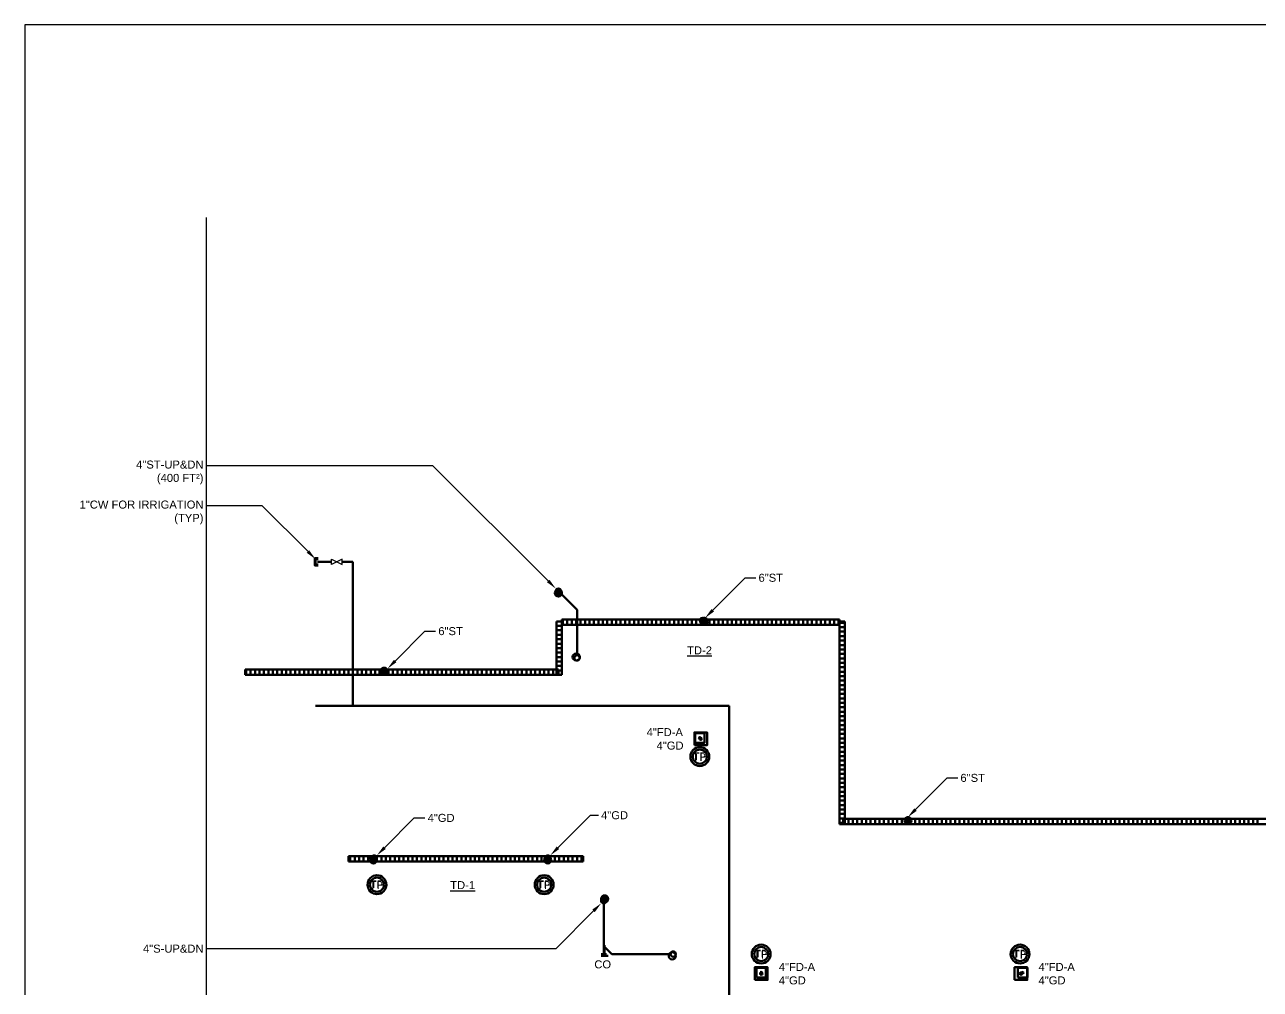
# Model space of a CAD drawing. Extents: x -3956 to 1666, y -2601 to 1886.
# Drawn here: x -3700 to -2311, y -1454 to -369 of the extents above; entities that cross this region are included whole.
import ezdxf
from ezdxf.enums import TextEntityAlignment as Align

# ---------------------------------------------------------------- set-up
doc = ezdxf.new("R2010")
doc.units = 0
doc.header["$LTSCALE"] = 36
doc.header["$MEASUREMENT"] = 0
doc.layers.add('G-ANNO-TEXT', color=70, linetype='Continuous')
for name, color, linetype, lineweight in [('P-CW-N', 4, 'Continuous', 60), ('P-CW-N @ 128', 4, 'Continuous', 60), ('P-CW-N @ 96', 4, 'Continuous', 60), ('P-SAN-N', 6, 'Continuous', 60), ('P-SAN-N @ 128', 6, 'Continuous', 60), ('P-SAN-N @ 96', 6, 'Continuous', 60), ('P-STRM-N', 2, 'Continuous', 60), ('P-STRM-N @ 128', 2, 'Continuous', 60), ('P-STRM-N @ 96', 2, 'Continuous', 60)]:
    doc.layers.add(name, color=color, linetype=linetype, lineweight=lineweight)
doc.styles.add('Arial', font='arial.ttf')

# ---------------------------------------------------------------- blocks, each defined once
blk = doc.blocks.new('*U17')
at = {"linetype": 'Continuous'}
blk.add_lwpolyline([(-0.056, -0.056), (0.056, -0.056), (0.056, 0.056), (-0.056, 0.056)], close=True, dxfattribs=at)
at = {"color": 7, "linetype": 'Continuous'}
blk.add_circle((0, 0), 0.01, dxfattribs=at)
blk = doc.blocks.new('*U1375')
at = {"layer": 'P-SAN-N @ 128', "xscale": 128, "yscale": 128, "zscale": 128}
blk.add_blockref('*U17', (-2940, -1172.3), dxfattribs=at)
at = {"layer": 'P-SAN-N @ 96', "xscale": 96, "yscale": 96, "zscale": 96}
blk.add_blockref('*U17', (-2941, -1171.3), dxfattribs=at)
blk = doc.blocks.new('*U1376')
at = {"layer": 'P-SAN-N @ 128', "xscale": 128, "yscale": 128, "zscale": 128}
blk.add_blockref('*U17', (-2872, -1436.3), dxfattribs=at)
at = {"layer": 'P-SAN-N @ 96', "xscale": 96, "yscale": 96, "zscale": 96}
blk.add_blockref('*U17', (-2872, -1435.3), dxfattribs=at)
blk = doc.blocks.new('*U1377')
at = {"layer": 'P-SAN-N @ 128', "xscale": 128, "yscale": 128, "zscale": 128}
blk.add_blockref('*U17', (-2580, -1436.3), dxfattribs=at)
at = {"layer": 'P-SAN-N @ 96', "xscale": 96, "yscale": 96, "zscale": 96}
blk.add_blockref('*U17', (-2578, -1435.3), dxfattribs=at)
blk = doc.blocks.new('*U7')
blk.add_circle((0, 0), 0.0312)
blk = doc.blocks.new('*U1419')
at = {"layer": 'P-SAN-N @ 128', "xscale": 128, "yscale": 128, "zscale": 128, "rotation": 89.99999999999999}
blk.add_blockref('*U7', (-2972, -1416.3), dxfattribs=at)
at = {"layer": 'P-SAN-N @ 96', "xscale": 96, "yscale": 96, "zscale": 96, "rotation": 89.99999999999999}
blk.add_blockref('*U7', (-2971, -1414.3), dxfattribs=at)
blk = doc.blocks.new('*U25')
h = blk.add_hatch()
h.set_pattern_fill('ANSI31', color=256, scale=0.025, angle=135)
edge = h.paths.add_edge_path()
edge.add_arc((0, 0), 0.0313, 0, 360)
blk.add_circle((0, 0), 0.0312)
blk = doc.blocks.new('*U1420')
at = {"layer": 'P-SAN-N @ 128', "xscale": 128, "yscale": 128, "zscale": 128, "rotation": 89.99999999999999}
blk.add_blockref('*U25', (-3048, -1352.3), dxfattribs=at)
at = {"layer": 'P-SAN-N @ 96', "xscale": 96, "yscale": 96, "zscale": 96, "rotation": 89.99999999999999}
blk.add_blockref('*U25', (-3049, -1354.3), dxfattribs=at)
blk = doc.blocks.new('*U26')
at = {"linetype": 'Continuous'}
blk.add_circle((0, 0), 0.0829, dxfattribs=at)
at = {"layer": 'G-ANNO-TEXT', "linetype": 'Continuous', "style": 'Arial'}
blk.add_text('TP', height=0.0781, dxfattribs=at).set_placement((0, 0), align=Align.MIDDLE)
blk = doc.blocks.new('*U1422')
at = {"layer": 'P-SAN-N @ 128', "xscale": 128, "yscale": 128, "zscale": 128}
blk.add_blockref('*U26', (-2872, -1414.3), dxfattribs=at)
at = {"layer": 'P-SAN-N @ 96', "xscale": 96, "yscale": 96, "zscale": 96}
blk.add_blockref('*U26', (-2872, -1414.3), dxfattribs=at)
blk = doc.blocks.new('*U1423')
at = {"layer": 'P-SAN-N @ 128', "xscale": 128, "yscale": 128, "zscale": 128}
blk.add_blockref('*U26', (-2941, -1192.3), dxfattribs=at)
at = {"layer": 'P-SAN-N @ 96', "xscale": 96, "yscale": 96, "zscale": 96}
blk.add_blockref('*U26', (-2941, -1192.3), dxfattribs=at)
blk = doc.blocks.new('*U1424')
at = {"layer": 'P-SAN-N @ 128', "xscale": 128, "yscale": 128, "zscale": 128}
blk.add_blockref('*U26', (-2581, -1414.3), dxfattribs=at)
at = {"layer": 'P-SAN-N @ 96', "xscale": 96, "yscale": 96, "zscale": 96}
blk.add_blockref('*U26', (-2581, -1414.3), dxfattribs=at)
blk = doc.blocks.new('*U1444')
at = {"layer": 'P-STRM-N @ 128', "xscale": 128, "yscale": 128, "zscale": 128}
blk.add_blockref('*U25', (-2707, -1264.3), dxfattribs=at)
at = {"layer": 'P-STRM-N @ 96', "xscale": 96, "yscale": 96, "zscale": 96}
blk.add_blockref('*U25', (-2707, -1264.3), dxfattribs=at)
blk = doc.blocks.new('*U1445')
at = {"layer": 'P-STRM-N @ 128', "xscale": 128, "yscale": 128, "zscale": 128}
blk.add_blockref('*U25', (-2936, -1040.3), dxfattribs=at)
at = {"layer": 'P-STRM-N @ 96', "xscale": 96, "yscale": 96, "zscale": 96}
blk.add_blockref('*U25', (-2938, -1039.3), dxfattribs=at)
blk = doc.blocks.new('*U1446')
at = {"layer": 'P-STRM-N @ 128', "xscale": 128, "yscale": 128, "zscale": 128}
blk.add_blockref('*U25', (-3296, -1096.3), dxfattribs=at)
at = {"layer": 'P-STRM-N @ 96', "xscale": 96, "yscale": 96, "zscale": 96}
blk.add_blockref('*U25', (-3295, -1096.3), dxfattribs=at)
blk = doc.blocks.new('*U27')
for p, q in [((-0.09375, -0.03125), (-0.09375, 0.03125)), ((-0.09375, 0), (0, 0))]:
    blk.add_line(p, q)
blk = doc.blocks.new('*U1453')
at = {"layer": 'P-SAN-N @ 128', "xscale": 128, "yscale": 128, "zscale": 128, "rotation": 89.99999999999999}
blk.add_blockref('*U27', (-3048, -1404.3), dxfattribs=at)
at = {"layer": 'P-SAN-N @ 96', "xscale": 96, "yscale": 96, "zscale": 96, "rotation": 89.99999999999999}
blk.add_blockref('*U27', (-3049, -1405.3), dxfattribs=at)
blk = doc.blocks.new('*U1454')
at = {"layer": 'P-SAN-N @ 128', "xscale": 128, "yscale": 128, "zscale": 128}
blk.add_blockref('*U25', (-3308, -1308.3), dxfattribs=at)
at = {"layer": 'P-SAN-N @ 96', "xscale": 96, "yscale": 96, "zscale": 96}
blk.add_blockref('*U25', (-3307, -1306.3), dxfattribs=at)
blk = doc.blocks.new('*U1455')
at = {"layer": 'P-SAN-N @ 128', "xscale": 128, "yscale": 128, "zscale": 128}
blk.add_blockref('*U25', (-3112, -1308.3), dxfattribs=at)
at = {"layer": 'P-SAN-N @ 96', "xscale": 96, "yscale": 96, "zscale": 96}
blk.add_blockref('*U25', (-3112, -1306.3), dxfattribs=at)
blk = doc.blocks.new('*U1456')
at = {"layer": 'P-SAN-N @ 128', "xscale": 128, "yscale": 128, "zscale": 128}
blk.add_blockref('*U26', (-3116, -1336.3), dxfattribs=at)
at = {"layer": 'P-SAN-N @ 96', "xscale": 96, "yscale": 96, "zscale": 96}
blk.add_blockref('*U26', (-3116, -1336.3), dxfattribs=at)
blk = doc.blocks.new('*U1457')
at = {"layer": 'P-SAN-N @ 128', "xscale": 128, "yscale": 128, "zscale": 128}
blk.add_blockref('*U26', (-3304, -1336.3), dxfattribs=at)
at = {"layer": 'P-SAN-N @ 96', "xscale": 96, "yscale": 96, "zscale": 96}
blk.add_blockref('*U26', (-3304, -1336.3), dxfattribs=at)
blk = doc.blocks.new('*U29')
blk.add_lwpolyline([(0, -0.03125), (0.03125, -0.03125), (0.03125, 0.03125), (0, 0.03125)])
blk = doc.blocks.new('*U1459')
at = {"layer": 'P-CW-N @ 128', "xscale": 128, "yscale": 128, "zscale": 128, "rotation": 180}
blk.add_blockref('*U29', (-3370, -973.3), dxfattribs=at)
at = {"layer": 'P-CW-N @ 96', "xscale": 96, "yscale": 96, "zscale": 96, "rotation": 180}
blk.add_blockref('*U29', (-3370, -973.3), dxfattribs=at)
blk = doc.blocks.new('*U21')
blk.add_circle((0, 0), 0.0312)
blk = doc.blocks.new('*U1485')
at = {"layer": 'P-STRM-N @ 128', "xscale": 128, "yscale": 128, "zscale": 128}
blk.add_blockref('*U21', (-3080, -1080.3), dxfattribs=at)
at = {"layer": 'P-STRM-N @ 96', "xscale": 96, "yscale": 96, "zscale": 96}
blk.add_blockref('*U21', (-3079, -1081.3), dxfattribs=at)
blk = doc.blocks.new('*U24')
h = blk.add_hatch()
h.set_pattern_fill('ANSI31', color=256, scale=0.025, angle=135)
edge = h.paths.add_edge_path()
edge.add_arc((0, 0), 0.0313, 0, 360)
blk.add_circle((0, 0), 0.0312)
blk = doc.blocks.new('*U1488')
at = {"layer": 'P-STRM-N @ 128', "xscale": 128, "yscale": 128, "zscale": 128}
blk.add_blockref('*U24', (-3100, -1008.3), dxfattribs=at)
at = {"layer": 'P-STRM-N @ 96', "xscale": 96, "yscale": 96, "zscale": 96}
blk.add_blockref('*U24', (-3100, -1006.3), dxfattribs=at)

msp = doc.modelspace()

# ---------------------------------------------------------------- linework, layer by layer
at = {"linetype": 'Continuous'}
msp.add_lwpolyline([(-3355, -976.3), (-3355, -970.3), (-3343, -976.3), (-3343, -970.3), (-3355, -976.3)], dxfattribs=at)
at = {"layer": 'DEFPOINTS'}
for p, q in [((-664, -369.3), (-3700, -369.3)), ((-3700, -369.3), (-3700, -2601.3)), ((-3496, -586.3), (-3496, -2530.3))]:
    msp.add_line(p, q, dxfattribs=at)
at = {"layer": 'G-ANNO-TEXT'}
for points in [[(-3111.5, -994.8), (-3241, -865.3), (-3496, -865.3)], [(-3381.5, -961.8), (-3433, -910.3), (-3496, -910.3)], [(-2926.5, -1027.8), (-2890, -991.3), (-2878, -991.3)], [(-3283.5, -1084.8), (-3250, -1051.3), (-3238, -1051.3)], [(-2698.5, -1251.8), (-2663, -1216.3), (-2651, -1216.3)], [(-3295.5, -1294.8), (-3262, -1261.3), (-3250, -1261.3)], [(-3100.5, -1294.8), (-3064, -1258.3), (-3055, -1258.3)], [(-3060.5, -1365.7), (-3103, -1408.3), (-3496, -1408.3)]]:
    msp.add_lwpolyline(points, dxfattribs=at)
for points in [[(-3380.1, -960.4), (-3373, -970.3), (-3382.9, -963.2)], [(-3110.1, -993.4), (-3103, -1003.3), (-3112.9, -996.2)], [(-2925.1, -1029.2), (-2935, -1036.3), (-2927.9, -1026.4)], [(-3282.1, -1086.2), (-3292, -1093.3), (-3284.9, -1083.4)], [(-2697.1, -1253.2), (-2707, -1260.3), (-2699.9, -1250.4)], [(-3294.1, -1296.2), (-3304, -1303.3), (-3296.9, -1293.4)], [(-3099.1, -1296.2), (-3109, -1303.3), (-3101.9, -1293.4)], [(-3061.9, -1364.3), (-3052, -1357.3), (-3059.1, -1367.2)]]:
    msp.add_solid(points, dxfattribs=at)
at = {"layer": 'P-CW-N'}
for p, q in [((-3355, -973.3), (-3371, -973.3)), ((-3343, -973.3), (-3331, -973.3)), ((-3331, -973.3), (-3331, -1135.3)), ((-3373, -1135.3), (-2908, -1135.3)), ((-2908, -1524.3), (-2908, -1135.3))]:
    msp.add_line(p, q, dxfattribs=at)
at = {"layer": 'P-SAN-N', "color": 7}
for p, q in [((-3090, -1044.3), (-3090, -1038.3)), ((-3085, -1044.3), (-3085, -1038.3)), ((-3080, -1044.3), (-3080, -1038.3)), ((-3075, -1044.3), (-3075, -1038.3)), ((-3070, -1044.3), (-3070, -1038.3)), ((-3065, -1044.3), (-3065, -1038.3)), ((-3060, -1044.3), (-3060, -1038.3)), ((-3055, -1044.3), (-3055, -1038.3)), ((-3050, -1044.3), (-3050, -1038.3)), ((-3045, -1044.3), (-3045, -1038.3)), ((-3040, -1044.3), (-3040, -1038.3)), ((-3035, -1044.3), (-3035, -1038.3)), ((-3030, -1044.3), (-3030, -1038.3)), ((-3025, -1044.3), (-3025, -1038.3)), ((-3020, -1044.3), (-3020, -1038.3)), ((-3015, -1044.3), (-3015, -1038.3)), ((-3010, -1044.3), (-3010, -1038.3)), ((-3005, -1044.3), (-3005, -1038.3)), ((-2970, -1044.3), (-2970, -1038.3)), ((-2960, -1044.3), (-2960, -1038.3)), ((-2955, -1044.3), (-2955, -1038.3)), ((-2950, -1044.3), (-2950, -1038.3)), ((-2945, -1044.3), (-2945, -1038.3)), ((-2940, -1044.3), (-2940, -1038.3)), ((-2935, -1044.3), (-2935, -1038.3)), ((-2930, -1044.3), (-2930, -1038.3)), ((-2925, -1044.3), (-2925, -1038.3)), ((-2920, -1044.3), (-2920, -1038.3)), ((-2915, -1044.3), (-2915, -1038.3)), ((-2910, -1044.3), (-2910, -1038.3)), ((-2905, -1044.3), (-2905, -1038.3)), ((-2900, -1044.3), (-2900, -1038.3)), ((-2895, -1044.3), (-2895, -1038.3)), ((-2890, -1044.3), (-2890, -1038.3)), ((-2885, -1044.3), (-2885, -1038.3)), ((-2880, -1044.3), (-2880, -1038.3)), ((-2875, -1044.3), (-2875, -1038.3)), ((-2870, -1044.3), (-2870, -1038.3)), ((-2865, -1044.3), (-2865, -1038.3)), ((-2860, -1044.3), (-2860, -1038.3)), ((-2855, -1044.3), (-2855, -1038.3)), ((-2850, -1044.3), (-2850, -1038.3)), ((-2845, -1044.3), (-2845, -1038.3)), ((-2840, -1044.3), (-2840, -1038.3)), ((-2835, -1044.3), (-2835, -1038.3)), ((-2830, -1044.3), (-2830, -1038.3)), ((-2825, -1044.3), (-2825, -1038.3)), ((-2820, -1044.3), (-2820, -1038.3)), ((-2815, -1044.3), (-2815, -1038.3)), ((-2810, -1044.3), (-2810, -1038.3)), ((-2805, -1044.3), (-2805, -1038.3)), ((-2800, -1044.3), (-2800, -1038.3)), ((-2795, -1044.3), (-2795, -1038.3)), ((-2790, -1044.3), (-2790, -1038.3)), ((-2785, -1044.3), (-2785, -1038.3)), ((-2784, -1041.8), (-2778, -1041.8)), ((-2784, -1046.8), (-2778, -1046.8)), ((-2784, -1051.8), (-2778, -1051.8)), ((-2784, -1056.8), (-2778, -1056.8)), ((-2784, -1061.8), (-2778, -1061.8)), ((-2784, -1066.8), (-2778, -1066.8)), ((-2784, -1071.8), (-2778, -1071.8)), ((-2784, -1076.8), (-2778, -1076.8)), ((-2784, -1081.8), (-2778, -1081.8)), ((-3451, -1100.3), (-3451, -1094.3)), ((-3446, -1100.3), (-3446, -1094.3)), ((-3441, -1100.3), (-3441, -1094.3)), ((-3436, -1100.3), (-3436, -1094.3)), ((-3431, -1100.3), (-3431, -1094.3)), ((-3426, -1100.3), (-3426, -1094.3)), ((-3421, -1100.3), (-3421, -1094.3)), ((-3416, -1100.3), (-3416, -1094.3)), ((-3411, -1100.3), (-3411, -1094.3)), ((-3406, -1100.3), (-3406, -1094.3)), ((-3401, -1100.3), (-3401, -1094.3)), ((-3396, -1100.3), (-3396, -1094.3)), ((-3391, -1100.3), (-3391, -1094.3)), ((-3386, -1100.3), (-3386, -1094.3)), ((-3381, -1100.3), (-3381, -1094.3)), ((-3376, -1100.3), (-3376, -1094.3)), ((-3371, -1100.3), (-3371, -1094.3)), ((-3366, -1100.3), (-3366, -1094.3)), ((-3361, -1100.3), (-3361, -1094.3)), ((-3356, -1100.3), (-3356, -1094.3)), ((-3351, -1100.3), (-3351, -1094.3)), ((-3346, -1100.3), (-3346, -1094.3)), ((-3341, -1100.3), (-3341, -1094.3)), ((-3336, -1100.3), (-3336, -1094.3)), ((-3331, -1100.3), (-3331, -1094.3)), ((-3326, -1100.3), (-3326, -1094.3)), ((-3321, -1100.3), (-3321, -1094.3)), ((-3316, -1100.3), (-3316, -1094.3)), ((-3311, -1100.3), (-3311, -1094.3)), ((-3306, -1100.3), (-3306, -1094.3)), ((-3301, -1100.3), (-3301, -1094.3)), ((-3296, -1100.3), (-3296, -1094.3)), ((-3291, -1100.3), (-3291, -1094.3)), ((-3286, -1100.3), (-3286, -1094.3)), ((-3281, -1100.3), (-3281, -1094.3)), ((-3276, -1100.3), (-3276, -1094.3)), ((-3271, -1100.3), (-3271, -1094.3)), ((-3266, -1100.3), (-3266, -1094.3)), ((-3261, -1100.3), (-3261, -1094.3)), ((-3256, -1100.3), (-3256, -1094.3)), ((-3251, -1100.3), (-3251, -1094.3)), ((-3246, -1100.3), (-3246, -1094.3)), ((-3241, -1100.3), (-3241, -1094.3)), ((-3236, -1100.3), (-3236, -1094.3)), ((-3231, -1100.3), (-3231, -1094.3)), ((-3226, -1100.3), (-3226, -1094.3)), ((-3221, -1100.3), (-3221, -1094.3)), ((-3216, -1100.3), (-3216, -1094.3)), ((-3211, -1100.3), (-3211, -1094.3)), ((-3206, -1100.3), (-3206, -1094.3)), ((-3201, -1100.3), (-3201, -1094.3)), ((-3196, -1100.3), (-3196, -1094.3)), ((-3191, -1100.3), (-3191, -1094.3)), ((-3186, -1100.3), (-3186, -1094.3)), ((-3181, -1100.3), (-3181, -1094.3)), ((-3176, -1100.3), (-3176, -1094.3)), ((-3171, -1100.3), (-3171, -1094.3)), ((-3166, -1100.3), (-3166, -1094.3)), ((-3161, -1100.3), (-3161, -1094.3)), ((-3156, -1100.3), (-3156, -1094.3)), ((-3151, -1100.3), (-3151, -1094.3)), ((-3146, -1100.3), (-3146, -1094.3)), ((-3141, -1100.3), (-3141, -1094.3)), ((-3136, -1100.3), (-3136, -1094.3)), ((-3131, -1100.3), (-3131, -1094.3)), ((-3126, -1100.3), (-3126, -1094.3)), ((-3121, -1100.3), (-3121, -1094.3)), ((-3116, -1100.3), (-3116, -1094.3)), ((-2784, -1086.8), (-2778, -1086.8)), ((-2784, -1091.8), (-2778, -1091.8)), ((-2784, -1096.8), (-2778, -1096.8)), ((-2784, -1101.8), (-2778, -1101.8)), ((-2784, -1106.8), (-2778, -1106.8)), ((-2784, -1111.8), (-2778, -1111.8)), ((-2784, -1116.8), (-2778, -1116.8)), ((-2784, -1121.8), (-2778, -1121.8)), ((-2784, -1126.8), (-2778, -1126.8)), ((-2784, -1131.8), (-2778, -1131.8)), ((-2784, -1136.8), (-2778, -1136.8)), ((-2784, -1141.8), (-2778, -1141.8)), ((-2784, -1146.8), (-2778, -1146.8)), ((-2784, -1151.8), (-2778, -1151.8)), ((-2784, -1156.8), (-2778, -1156.8)), ((-2784, -1161.8), (-2778, -1161.8)), ((-2784, -1166.8), (-2778, -1166.8)), ((-2784, -1171.8), (-2778, -1171.8)), ((-2784, -1176.8), (-2778, -1176.8)), ((-2784, -1181.8), (-2778, -1181.8)), ((-2784, -1186.8), (-2778, -1186.8)), ((-2784, -1191.8), (-2778, -1191.8)), ((-2784, -1196.8), (-2778, -1196.8)), ((-2784, -1201.8), (-2778, -1201.8)), ((-2784, -1206.8), (-2778, -1206.8)), ((-2784, -1211.8), (-2778, -1211.8)), ((-2784, -1216.8), (-2778, -1216.8)), ((-2784, -1221.8), (-2778, -1221.8)), ((-2784, -1226.8), (-2778, -1226.8)), ((-2784, -1231.8), (-2778, -1231.8)), ((-2784, -1236.8), (-2778, -1236.8)), ((-2759, -1268.3), (-2759, -1262.3)), ((-2754, -1268.3), (-2754, -1262.3)), ((-2749, -1268.3), (-2749, -1262.3)), ((-2744, -1268.3), (-2744, -1262.3)), ((-2739, -1268.3), (-2739, -1262.3)), ((-2734, -1268.3), (-2734, -1262.3)), ((-2729, -1268.3), (-2729, -1262.3)), ((-2724, -1268.3), (-2724, -1262.3)), ((-2719, -1268.3), (-2719, -1262.3)), ((-2714, -1268.3), (-2714, -1262.3)), ((-2709, -1268.3), (-2709, -1262.3)), ((-2704, -1268.3), (-2704, -1262.3)), ((-2699, -1268.3), (-2699, -1262.3)), ((-2694, -1268.3), (-2694, -1262.3)), ((-2689, -1268.3), (-2689, -1262.3)), ((-2684, -1268.3), (-2684, -1262.3)), ((-2679, -1268.3), (-2679, -1262.3)), ((-2674, -1268.3), (-2674, -1262.3)), ((-2669, -1268.3), (-2669, -1262.3)), ((-2664, -1268.3), (-2664, -1262.3)), ((-2659, -1268.3), (-2659, -1262.3)), ((-2654, -1268.3), (-2654, -1262.3)), ((-2649, -1268.3), (-2649, -1262.3)), ((-2644, -1268.3), (-2644, -1262.3)), ((-2639, -1268.3), (-2639, -1262.3)), ((-2634, -1268.3), (-2634, -1262.3)), ((-2629, -1268.3), (-2629, -1262.3)), ((-2624, -1268.3), (-2624, -1262.3)), ((-2619, -1268.3), (-2619, -1262.3)), ((-2614, -1268.3), (-2614, -1262.3)), ((-2609, -1268.3), (-2609, -1262.3)), ((-2604, -1268.3), (-2604, -1262.3)), ((-2599, -1268.3), (-2599, -1262.3)), ((-2594, -1268.3), (-2594, -1262.3)), ((-2589, -1268.3), (-2589, -1262.3)), ((-2584, -1268.3), (-2584, -1262.3)), ((-2579, -1268.3), (-2579, -1262.3)), ((-2574, -1268.3), (-2574, -1262.3)), ((-2569, -1268.3), (-2569, -1262.3)), ((-2564, -1268.3), (-2564, -1262.3)), ((-2559, -1268.3), (-2559, -1262.3)), ((-2554, -1268.3), (-2554, -1262.3)), ((-2549, -1268.3), (-2549, -1262.3)), ((-2544, -1268.3), (-2544, -1262.3)), ((-2539, -1268.3), (-2539, -1262.3)), ((-2534, -1268.3), (-2534, -1262.3)), ((-2529, -1268.3), (-2529, -1262.3)), ((-2524, -1268.3), (-2524, -1262.3)), ((-2519, -1268.3), (-2519, -1262.3)), ((-2514, -1268.3), (-2514, -1262.3)), ((-2509, -1268.3), (-2509, -1262.3)), ((-2504, -1268.3), (-2504, -1262.3)), ((-2499, -1268.3), (-2499, -1262.3)), ((-2494, -1268.3), (-2494, -1262.3)), ((-2489, -1268.3), (-2489, -1262.3)), ((-2484, -1268.3), (-2484, -1262.3)), ((-2479, -1268.3), (-2479, -1262.3)), ((-2474, -1268.3), (-2474, -1262.3)), ((-2469, -1268.3), (-2469, -1262.3)), ((-2464, -1268.3), (-2464, -1262.3)), ((-2459, -1268.3), (-2459, -1262.3)), ((-2454, -1268.3), (-2454, -1262.3)), ((-2449, -1268.3), (-2449, -1262.3)), ((-2444, -1268.3), (-2444, -1262.3)), ((-2439, -1268.3), (-2439, -1262.3)), ((-2434, -1268.3), (-2434, -1262.3)), ((-2429, -1268.3), (-2429, -1262.3)), ((-2424, -1268.3), (-2424, -1262.3)), ((-2419, -1268.3), (-2419, -1262.3)), ((-2414, -1268.3), (-2414, -1262.3)), ((-2409, -1268.3), (-2409, -1262.3)), ((-2404, -1268.3), (-2404, -1262.3)), ((-2399, -1268.3), (-2399, -1262.3)), ((-2394, -1268.3), (-2394, -1262.3)), ((-2389, -1268.3), (-2389, -1262.3)), ((-2384, -1268.3), (-2384, -1262.3)), ((-2379, -1268.3), (-2379, -1262.3)), ((-2374, -1268.3), (-2374, -1262.3)), ((-2369, -1268.3), (-2369, -1262.3)), ((-2364, -1268.3), (-2364, -1262.3)), ((-2359, -1268.3), (-2359, -1262.3)), ((-2354, -1268.3), (-2354, -1262.3)), ((-2349, -1268.3), (-2349, -1262.3)), ((-2344, -1268.3), (-2344, -1262.3)), ((-2339, -1268.3), (-2339, -1262.3)), ((-2334, -1268.3), (-2334, -1262.3)), ((-2329, -1268.3), (-2329, -1262.3)), ((-2324, -1268.3), (-2324, -1262.3)), ((-2319, -1268.3), (-2319, -1262.3)), ((-2314, -1268.3), (-2314, -1262.3)), ((-3334, -1304.3), (-3334, -1310.3)), ((-3329, -1304.3), (-3329, -1310.3)), ((-3324, -1304.3), (-3324, -1310.3)), ((-3319, -1304.3), (-3319, -1310.3)), ((-3314, -1304.3), (-3314, -1310.3)), ((-3309, -1304.3), (-3309, -1310.3)), ((-3304, -1304.3), (-3304, -1310.3)), ((-3299, -1304.3), (-3299, -1310.3)), ((-3294, -1304.3), (-3294, -1310.3)), ((-3289, -1304.3), (-3289, -1310.3)), ((-3284, -1304.3), (-3284, -1310.3)), ((-3279, -1304.3), (-3279, -1310.3)), ((-3274, -1304.3), (-3274, -1310.3)), ((-3269, -1304.3), (-3269, -1310.3)), ((-3264, -1304.3), (-3264, -1310.3)), ((-3259, -1304.3), (-3259, -1310.3)), ((-3254, -1304.3), (-3254, -1310.3)), ((-3249, -1304.3), (-3249, -1310.3)), ((-3244, -1304.3), (-3244, -1310.3)), ((-3239, -1304.3), (-3239, -1310.3)), ((-3234, -1304.3), (-3234, -1310.3)), ((-3229, -1304.3), (-3229, -1310.3)), ((-3224, -1304.3), (-3224, -1310.3)), ((-3219, -1304.3), (-3219, -1310.3)), ((-3214, -1304.3), (-3214, -1310.3)), ((-3209, -1304.3), (-3209, -1310.3)), ((-3204, -1304.3), (-3204, -1310.3)), ((-3199, -1304.3), (-3199, -1310.3)), ((-3194, -1304.3), (-3194, -1310.3)), ((-3189, -1304.3), (-3189, -1310.3)), ((-3184, -1304.3), (-3184, -1310.3)), ((-3179, -1304.3), (-3179, -1310.3)), ((-3174, -1304.3), (-3174, -1310.3)), ((-3169, -1304.3), (-3169, -1310.3)), ((-3164, -1304.3), (-3164, -1310.3)), ((-3159, -1304.3), (-3159, -1310.3)), ((-3154, -1304.3), (-3154, -1310.3)), ((-3149, -1304.3), (-3149, -1310.3)), ((-3144, -1304.3), (-3144, -1310.3)), ((-3139, -1304.3), (-3139, -1310.3)), ((-3134, -1304.3), (-3134, -1310.3)), ((-3129, -1304.3), (-3129, -1310.3)), ((-3124, -1304.3), (-3124, -1310.3)), ((-3119, -1304.3), (-3119, -1310.3)), ((-3114, -1304.3), (-3114, -1310.3)), ((-3109, -1304.3), (-3109, -1310.3)), ((-3104, -1304.3), (-3104, -1310.3)), ((-3099, -1304.3), (-3099, -1310.3)), ((-3094, -1304.3), (-3094, -1310.3)), ((-3089, -1304.3), (-3089, -1310.3)), ((-3084, -1304.3), (-3084, -1310.3)), ((-3079, -1304.3), (-3079, -1310.3)), ((-3074, -1304.3), (-3074, -1310.3))]:
    msp.add_line(p, q, dxfattribs=at)
at = {"layer": 'P-SAN-N'}
for p, q in [((-3336, -1304.3), (-3072, -1304.3)), ((-3336, -1310.3), (-3336, -1304.3)), ((-3072, -1304.3), (-3072, -1310.3)), ((-3072, -1310.3), (-3336, -1310.3)), ((-3049, -1405.3), (-3049, -1357.3)), ((-3040, -1414.3), (-3049, -1405.3)), ((-2974, -1414.3), (-3040, -1414.3))]:
    msp.add_line(p, q, dxfattribs=at)
at = {"layer": 'P-STRM-N'}
for p, q in [((-3079, -1027.3), (-3097, -1009.3)), ((-3079, -1078.3), (-3079, -1027.3)), ((-3096, -1040.3), (-3102, -1040.3)), ((-3102, -1100.3), (-3102, -1040.3)), ((-3102, -1040.3), (-3096, -1040.3)), ((-3096, -1044.3), (-3096, -1038.3)), ((-3096, -1038.3), (-2784, -1038.3)), ((-3096, -1040.3), (-3096, -1100.3)), ((-3095, -1044.3), (-3095, -1038.3)), ((-3000, -1044.3), (-3000, -1038.3)), ((-2995, -1044.3), (-2995, -1038.3)), ((-2990, -1044.3), (-2990, -1038.3)), ((-2985, -1044.3), (-2985, -1038.3)), ((-2980, -1044.3), (-2980, -1038.3)), ((-2975, -1044.3), (-2975, -1038.3)), ((-2965, -1044.3), (-2965, -1038.3)), ((-2784, -1038.3), (-2784, -1044.3)), ((-2784, -1268.3), (-2784, -1040.3)), ((-2784, -1040.3), (-2778, -1040.3)), ((-2778, -1040.3), (-2778, -1268.3)), ((-3096, -1045.3), (-3102, -1045.3)), ((-3096, -1050.3), (-3102, -1050.3)), ((-3096, -1055.3), (-3102, -1055.3)), ((-2784, -1044.3), (-3096, -1044.3)), ((-3096, -1060.3), (-3102, -1060.3)), ((-3096, -1065.3), (-3102, -1065.3)), ((-3096, -1070.3), (-3102, -1070.3)), ((-3096, -1075.3), (-3102, -1075.3)), ((-3096, -1080.3), (-3102, -1080.3)), ((-3452, -1100.3), (-3452, -1094.3)), ((-3452, -1094.3), (-3100, -1094.3)), ((-3111, -1100.3), (-3111, -1094.3)), ((-3106, -1100.3), (-3106, -1094.3)), ((-3096, -1085.3), (-3102, -1085.3)), ((-3096, -1090.3), (-3102, -1090.3)), ((-3096, -1095.3), (-3102, -1095.3)), ((-3101, -1100.3), (-3101, -1094.3)), ((-3100, -1094.3), (-3100, -1100.3)), ((-3100, -1100.3), (-3452, -1100.3)), ((-3096, -1100.3), (-3102, -1100.3)), ((-3096, -1100.3), (-3102, -1100.3)), ((-2784, -1241.8), (-2778, -1241.8)), ((-2784, -1246.8), (-2778, -1246.8)), ((-2784, -1251.8), (-2778, -1251.8)), ((-2784, -1256.8), (-2778, -1256.8)), ((-2784, -1261.8), (-2778, -1261.8)), ((-2780, -1268.3), (-2780, -1262.3)), ((-2780, -1262.3), (-1588, -1262.3)), ((-2779, -1268.3), (-2779, -1262.3)), ((-2774, -1268.3), (-2774, -1262.3)), ((-2769, -1268.3), (-2769, -1262.3)), ((-2764, -1268.3), (-2764, -1262.3)), ((-2784, -1266.8), (-2778, -1266.8)), ((-2778, -1268.3), (-2784, -1268.3)), ((-1588, -1268.3), (-2780, -1268.3))]:
    msp.add_line(p, q, dxfattribs=at)

# ---------------------------------------------------------------- block references
at = {"layer": 'P-CW-N'}
msp.add_blockref('*U1459', (0, 0), dxfattribs=at)
at = {"layer": 'P-SAN-N'}
for name in ['*U1375', '*U1423', '*U1454', '*U1455', '*U1457', '*U1456', '*U1420', '*U1453', '*U1419', '*U1422', '*U1424', '*U1376', '*U1377']:
    msp.add_blockref(name, (0, 0), dxfattribs=at)
at = {"layer": 'P-STRM-N'}
for name in ['*U1488', '*U1445', '*U1485', '*U1446', '*U1444']:
    msp.add_blockref(name, (0, 0), dxfattribs=at)

# ---------------------------------------------------------------- texts
at = {"layer": 'G-ANNO-TEXT', "style": 'Arial'}
for s, p in [('%%UTD-2', (-2955.3, -1077.3)), ('4"FD-A', (-3000.8, -1169.3)), ('4"GD', (-2989.6, -1184.4)), ('%%UTD-1', (-3221.6, -1341.3)), ('CO', (-3059.6, -1430.4)), ('4"FD-A', (-2852.2, -1433.3)), ('4"FD-A', (-2560.2, -1433.3)), ('4"GD', (-2852.2, -1448.4)), ('4"GD', (-2560.2, -1448.4))]:
    msp.add_text(s, height=9, dxfattribs=at).set_placement(p)
at = {"layer": 'G-ANNO-TEXT', "char_height": 9, "style": 'Arial'}
for s, insert, attachment_point in [('4"ST-UP&DN\\P(400 FT²)', (-3499, -859.4), 3), ('1"CW FOR IRRIGATION\\P(TYP)', (-3499, -904.4), 3), ('6"ST', (-2875, -986.7), 1), ('6"ST', (-3235, -1046.7), 1), ('6"ST', (-2648, -1211.7), 1), ('4"GD', (-3247, -1256.7), 1), ('4"GD', (-3052, -1253.7), 1), ('4"S-UP&DN', (-3499, -1403.7), 3)]:
    msp.add_mtext(s, dxfattribs=dict(at, insert=insert, attachment_point=attachment_point))

doc.saveas('drawing.dxf')
